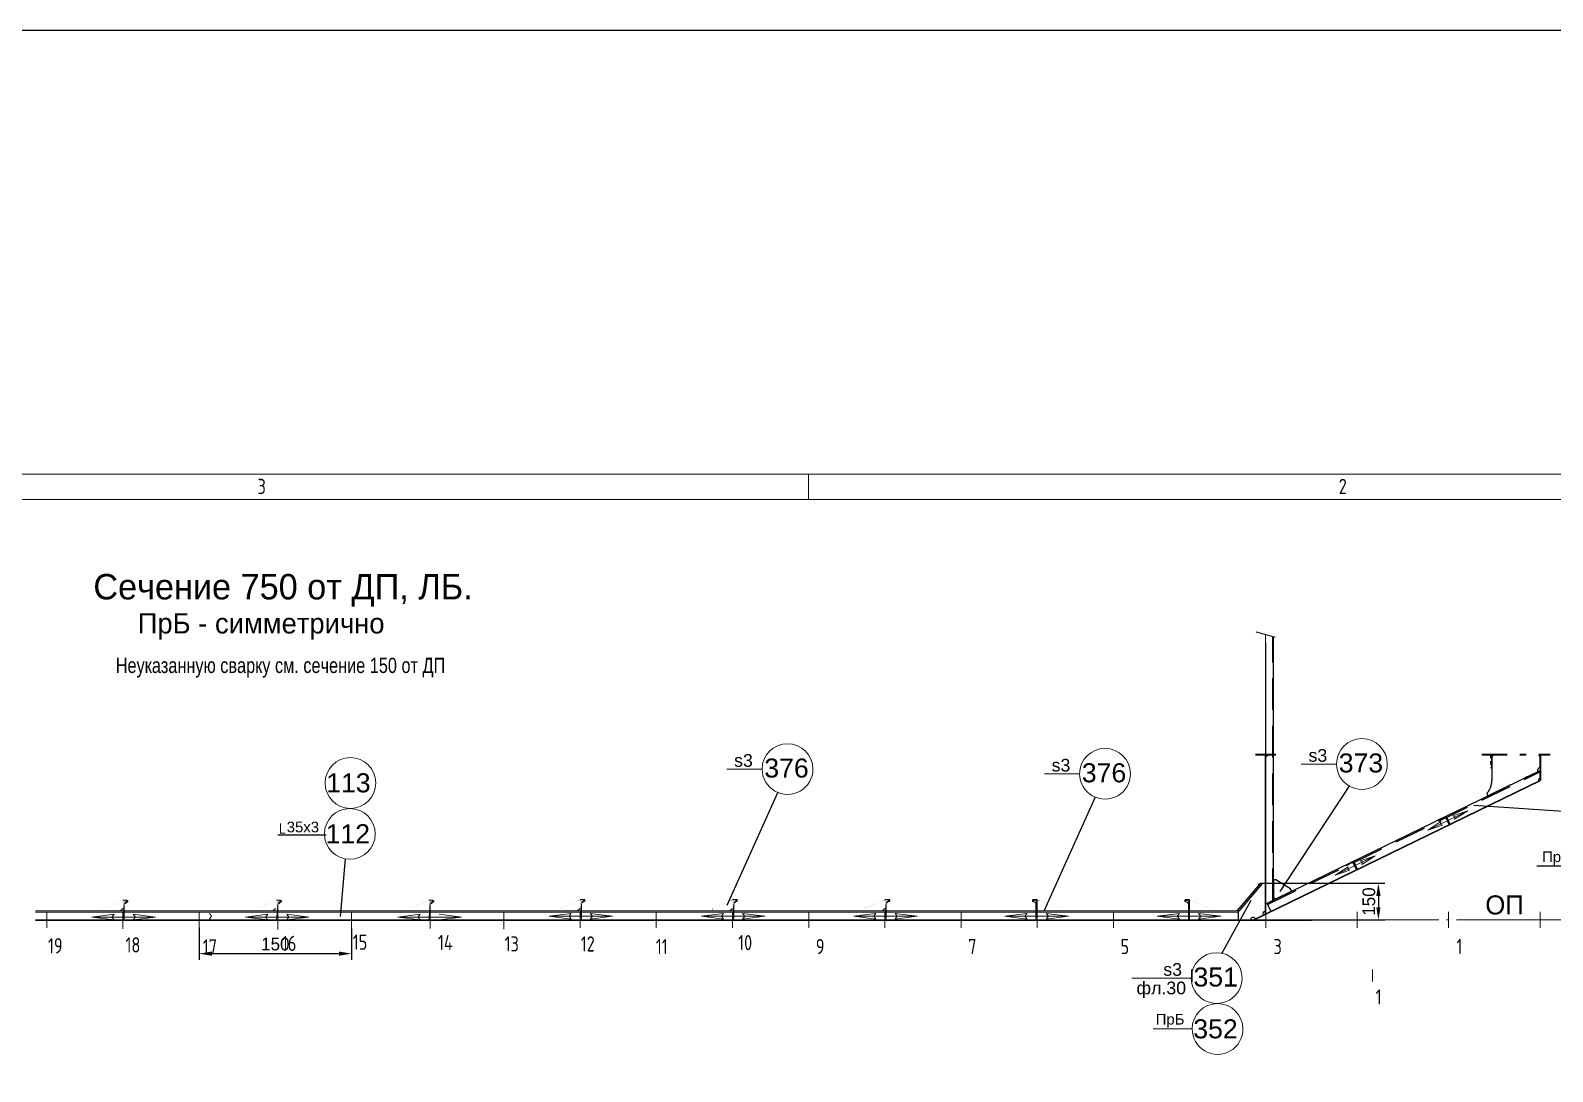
# Model space of a CAD drawing. Header units: millimetres. Extents: x 149544 to 197467, y -3118 to 25363.
# Drawn here: x 173967 to 179961, y 19657 to 23758 of the extents above; entities that cross this region are included whole.
import ezdxf

# ---------------------------------------------------------------- set-up
doc = ezdxf.new("R2010")
doc.units = ezdxf.units.MM
doc.header["$MEASUREMENT"] = 0
for name, pattern in [('DASH1', [187.5, 125, -62.5]), ('DASH5', [225, 100, -50, 25, -50]), ('DASH6', [25, 12.5, -12.5]), ('K5LT32768', [0]), ('K5LT32769', [0]), ('K5LT32778', [0]), ('K5LT32790', [520, 450, -30, 10, -30]), ('K5LT32791', [0]), ('K5LT32793', [10, 5, -5])]:
    doc.linetypes.add(name, pattern=pattern)
doc.layers.add('pen_035', color=1, linetype='Continuous')
doc.layers.add('pen_7', color=1, linetype='Continuous')
doc.styles.add('KTEXTSTYLE', font='GOST_AU.SHX', dxfattribs={"width": 0.96, "height": 5})
doc.styles.add('style5', font='arial.ttf', dxfattribs={"height": 3})
doc.dimstyles.new('PB5', dxfattribs={"dimscale": 20, "dimtxt": 2.5, "dimasz": 2.5, "dimexe": 1.25, "dimexo": 0, "dimtad": 1, "dimdec": 0, "dimlfac": 0.25, "dimtxsty": 'Standard', "dimcen": 2.5, "dimclrd": 7, "dimclre": 7, "dimclrt": 4, "dimadec": 0, "dimazin": 0, "dimtfac": 1, "dimtdec": 0, "dimtmove": 0, "dimatfit": 3, "dimfxl": 1.25, "dimarcsym": 0})

# ---------------------------------------------------------------- blocks, each defined once
blk = doc.blocks.new('U119')
at = {"layer": 'pen_035', "color": 1, "linetype": 'K5LT32769', "lineweight": 18, "true_color": 0xff0000}
for p in [(-156979, 4675.6), (-156994, 4675.6)]:
    blk.add_line(p, (-156995.7, 4675.2), dxfattribs=at)
blk = doc.blocks.new('U120')
at = {"layer": 'pen_035', "color": 1, "linetype": 'K5LT32769', "lineweight": 18, "true_color": 0xff0000}
for p in [(-156979, 4675.6), (-156995.7, 4675.2)]:
    blk.add_line(p, (-156997.1, 4674.1), dxfattribs=at)
blk = doc.blocks.new('U121')
at = {"layer": 'pen_035', "color": 1, "linetype": 'K5LT32769', "lineweight": 18, "true_color": 0xff0000}
for p in [(-156979, 4675.6), (-156997.1, 4674.1)]:
    blk.add_line(p, (-156997.9, 4672.6), dxfattribs=at)
blk = doc.blocks.new('U122')
at = {"layer": 'pen_035', "color": 1, "linetype": 'K5LT32769', "lineweight": 18, "true_color": 0xff0000}
for p in [(-156979, 4675.6), (-156997.9, 4672.6)]:
    blk.add_line(p, (-156997.9, 4670.9), dxfattribs=at)
blk = doc.blocks.new('U123')
at = {"layer": 'pen_035', "color": 1, "linetype": 'K5LT32769', "lineweight": 18, "true_color": 0xff0000}
for p in [(-156979, 4675.6), (-156997.9, 4670.9)]:
    blk.add_line(p, (-156997.3, 4669.3), dxfattribs=at)
blk = doc.blocks.new('U124')
at = {"layer": 'pen_035', "color": 1, "linetype": 'K5LT32769', "lineweight": 18, "true_color": 0xff0000}
for p in [(-156979, 4675.6), (-156997.3, 4669.3)]:
    blk.add_line(p, (-156996, 4668.1), dxfattribs=at)
blk = doc.blocks.new('U125')
at = {"layer": 'pen_035', "color": 1, "linetype": 'K5LT32769', "lineweight": 18, "true_color": 0xff0000}
for p in [(-156979, 4675.6), (-156996, 4668.1)]:
    blk.add_line(p, (-156986, 4662.3), dxfattribs=at)
blk = doc.blocks.new('U126')
at = {"layer": 'pen_035', "color": 1, "linetype": 'K5LT32769', "lineweight": 18, "true_color": 0xff0000}
for p in [(-156979, 4675.6), (-156986, 4662.3)]:
    blk.add_line(p, (-156984.9, 4661.4), dxfattribs=at)
blk = doc.blocks.new('U127')
at = {"layer": 'pen_035', "color": 1, "linetype": 'K5LT32769', "lineweight": 18, "true_color": 0xff0000}
for p in [(-156979, 4675.6), (-156984.9, 4661.4)]:
    blk.add_line(p, (-156984.2, 4660.2), dxfattribs=at)
blk = doc.blocks.new('U128')
at = {"layer": 'pen_035', "color": 1, "linetype": 'K5LT32769', "lineweight": 18, "true_color": 0xff0000}
for p in [(-156979, 4675.6), (-156984.2, 4660.2)]:
    blk.add_line(p, (-156984, 4658.9), dxfattribs=at)
blk = doc.blocks.new('U129')
at = {"layer": 'pen_035', "color": 1, "linetype": 'K5LT32769', "lineweight": 18, "true_color": 0xff0000}
for p in [(-156979, 4675.6), (-156984, 4658.9)]:
    blk.add_line(p, (-156984, 4595.6), dxfattribs=at)
blk = doc.blocks.new('U130')
at = {"layer": 'pen_035', "color": 1, "linetype": 'K5LT32769', "lineweight": 18, "true_color": 0xff0000}
for p, q in [((-156979, 4675.6), (-156984, 4595.6)), ((-156979, 4675.6), (-156979, 4595.6)), ((-156984, 4595.6), (-156979, 4595.6))]:
    blk.add_line(p, q, dxfattribs=at)
blk = doc.blocks.new('U163')
at = {"layer": 'pen_035', "color": 1, "linetype": 'K5LT32769', "lineweight": 18, "true_color": 0xff0000}
for p, q in [((-158779, 4675.6), (-158762.3, 4675.2)), ((-158779, 4675.6), (-158764, 4675.6)), ((-158762.3, 4675.2), (-158764, 4675.6))]:
    blk.add_line(p, q, dxfattribs=at)
blk = doc.blocks.new('U164')
at = {"layer": 'pen_035', "color": 1, "linetype": 'K5LT32769', "lineweight": 18, "true_color": 0xff0000}
for p in [(-158772, 4662.3), (-158762, 4668.1)]:
    blk.add_line(p, (-158760.7, 4669.3), dxfattribs=at)
blk = doc.blocks.new('U165')
at = {"layer": 'pen_035', "color": 1, "linetype": 'K5LT32769', "lineweight": 18, "true_color": 0xff0000}
for p in [(-158772, 4662.3), (-158760.7, 4669.3)]:
    blk.add_line(p, (-158760.1, 4670.9), dxfattribs=at)
blk = doc.blocks.new('U166')
at = {"layer": 'pen_035', "color": 1, "linetype": 'K5LT32769', "lineweight": 18, "true_color": 0xff0000}
for p in [(-158772, 4662.3), (-158760.1, 4670.9)]:
    blk.add_line(p, (-158760.1, 4672.6), dxfattribs=at)
blk = doc.blocks.new('U167')
at = {"layer": 'pen_035', "color": 1, "linetype": 'K5LT32769', "lineweight": 18, "true_color": 0xff0000}
for p in [(-158773.1, 4661.4), (-158760.1, 4672.6)]:
    blk.add_line(p, (-158760.9, 4674.1), dxfattribs=at)
blk = doc.blocks.new('U168')
at = {"layer": 'pen_035', "color": 1, "linetype": 'K5LT32769', "lineweight": 18, "true_color": 0xff0000}
for p in [(-158773.1, 4661.4), (-158760.9, 4674.1)]:
    blk.add_line(p, (-158762.3, 4675.2), dxfattribs=at)
blk = doc.blocks.new('U169')
at = {"layer": 'pen_035', "color": 1, "linetype": 'K5LT32769', "lineweight": 18, "true_color": 0xff0000}
blk.add_line((-158779, 4595.6), (-158774, 4658.9), dxfattribs=at)
blk = doc.blocks.new('U170')
at = {"layer": 'pen_035', "color": 1, "linetype": 'K5LT32769', "lineweight": 18, "true_color": 0xff0000}
for p in [(-158779, 4595.6), (-158774, 4595.6)]:
    blk.add_line(p, (-158774, 4658.9), dxfattribs=at)
blk = doc.blocks.new('U171')
at = {"layer": 'pen_035', "color": 1, "linetype": 'K5LT32769', "lineweight": 18, "true_color": 0xff0000}
for p, q in [((-158174, 4658.9), (-158179, 4595.6)), ((-158174, 4658.9), (-158174, 4595.6)), ((-158179, 4595.6), (-158174, 4595.6))]:
    blk.add_line(p, q, dxfattribs=at)
blk = doc.blocks.new('U172')
at = {"layer": 'pen_035', "color": 1, "linetype": 'K5LT32769', "lineweight": 18, "true_color": 0xff0000}
for p in [(-158172, 4662.3), (-158162, 4668.1)]:
    blk.add_line(p, (-158160.7, 4669.3), dxfattribs=at)
blk = doc.blocks.new('U173')
at = {"layer": 'pen_035', "color": 1, "linetype": 'K5LT32769', "lineweight": 18, "true_color": 0xff0000}
for p in [(-158172, 4662.3), (-158160.7, 4669.3)]:
    blk.add_line(p, (-158160.1, 4670.9), dxfattribs=at)
blk = doc.blocks.new('U174')
at = {"layer": 'pen_035', "color": 1, "linetype": 'K5LT32769', "lineweight": 18, "true_color": 0xff0000}
for p in [(-158172, 4662.3), (-158160.1, 4670.9)]:
    blk.add_line(p, (-158160.1, 4672.6), dxfattribs=at)
blk = doc.blocks.new('U175')
at = {"layer": 'pen_035', "color": 1, "linetype": 'K5LT32769', "lineweight": 18, "true_color": 0xff0000}
for p in [(-158173.1, 4661.4), (-158160.1, 4672.6)]:
    blk.add_line(p, (-158160.9, 4674.1), dxfattribs=at)
blk = doc.blocks.new('U176')
at = {"layer": 'pen_035', "color": 1, "linetype": 'K5LT32769', "lineweight": 18, "true_color": 0xff0000}
for p in [(-158173.1, 4661.4), (-158160.9, 4674.1)]:
    blk.add_line(p, (-158162.3, 4675.2), dxfattribs=at)
blk = doc.blocks.new('U177')
at = {"layer": 'pen_035', "color": 1, "linetype": 'K5LT32769', "lineweight": 18, "true_color": 0xff0000}
blk.add_line((-158179, 4595.6), (-158174, 4658.9), dxfattribs=at)
blk = doc.blocks.new('U178')
at = {"layer": 'pen_035', "color": 1, "linetype": 'K5LT32769', "lineweight": 18, "true_color": 0xff0000}
for p in [(-158162.3, 4675.2), (-158164, 4675.6)]:
    blk.add_line(p, (-158179, 4675.6), dxfattribs=at)
blk = doc.blocks.new('U179')
at = {"layer": 'pen_035', "color": 1, "linetype": 'K5LT32769', "lineweight": 18, "true_color": 0xff0000}
for p, q in [((-157579, 4675.6), (-157562.3, 4675.2)), ((-157579, 4675.6), (-157564, 4675.6)), ((-157562.3, 4675.2), (-157564, 4675.6))]:
    blk.add_line(p, q, dxfattribs=at)
blk = doc.blocks.new('U180')
at = {"layer": 'pen_035', "color": 1, "linetype": 'K5LT32769', "lineweight": 18, "true_color": 0xff0000}
for p in [(-157572, 4662.3), (-157562, 4668.1)]:
    blk.add_line(p, (-157560.7, 4669.3), dxfattribs=at)
blk = doc.blocks.new('U181')
at = {"layer": 'pen_035', "color": 1, "linetype": 'K5LT32769', "lineweight": 18, "true_color": 0xff0000}
for p in [(-157572, 4662.3), (-157560.7, 4669.3)]:
    blk.add_line(p, (-157560.1, 4670.9), dxfattribs=at)
blk = doc.blocks.new('U182')
at = {"layer": 'pen_035', "color": 1, "linetype": 'K5LT32769', "lineweight": 18, "true_color": 0xff0000}
for p in [(-157572, 4662.3), (-157560.1, 4670.9)]:
    blk.add_line(p, (-157560.1, 4672.6), dxfattribs=at)
blk = doc.blocks.new('U183')
at = {"layer": 'pen_035', "color": 1, "linetype": 'K5LT32769', "lineweight": 18, "true_color": 0xff0000}
for p in [(-157573.1, 4661.4), (-157560.1, 4672.6)]:
    blk.add_line(p, (-157560.9, 4674.1), dxfattribs=at)
blk = doc.blocks.new('U184')
at = {"layer": 'pen_035', "color": 1, "linetype": 'K5LT32769', "lineweight": 18, "true_color": 0xff0000}
for p in [(-157573.1, 4661.4), (-157560.9, 4674.1)]:
    blk.add_line(p, (-157562.3, 4675.2), dxfattribs=at)
blk = doc.blocks.new('U185')
at = {"layer": 'pen_035', "color": 1, "linetype": 'K5LT32769', "lineweight": 18, "true_color": 0xff0000}
blk.add_line((-157579, 4595.6), (-157574, 4658.9), dxfattribs=at)
blk = doc.blocks.new('U186')
at = {"layer": 'pen_035', "color": 1, "linetype": 'K5LT32769', "lineweight": 18, "true_color": 0xff0000}
for p in [(-157579, 4595.6), (-157574, 4595.6)]:
    blk.add_line(p, (-157574, 4658.9), dxfattribs=at)
blk = doc.blocks.new('U203')
at = {"layer": 'pen_035', "color": 1, "linetype": 'K5LT32769', "lineweight": 18, "true_color": 0xff0000}
for p in [(-156379, 4675.6), (-156394, 4675.6)]:
    blk.add_line(p, (-156395.7, 4675.2), dxfattribs=at)
blk = doc.blocks.new('U204')
at = {"layer": 'pen_035', "color": 1, "linetype": 'K5LT32769', "lineweight": 18, "true_color": 0xff0000}
for p in [(-156379, 4675.6), (-156395.7, 4675.2)]:
    blk.add_line(p, (-156397.1, 4674.1), dxfattribs=at)
blk = doc.blocks.new('U205')
at = {"layer": 'pen_035', "color": 1, "linetype": 'K5LT32769', "lineweight": 18, "true_color": 0xff0000}
for p in [(-156379, 4675.6), (-156397.1, 4674.1)]:
    blk.add_line(p, (-156397.9, 4672.6), dxfattribs=at)
blk = doc.blocks.new('U206')
at = {"layer": 'pen_035', "color": 1, "linetype": 'K5LT32769', "lineweight": 18, "true_color": 0xff0000}
for p in [(-156379, 4675.6), (-156397.9, 4672.6)]:
    blk.add_line(p, (-156397.9, 4670.9), dxfattribs=at)
blk = doc.blocks.new('U207')
at = {"layer": 'pen_035', "color": 1, "linetype": 'K5LT32769', "lineweight": 18, "true_color": 0xff0000}
for p in [(-156379, 4675.6), (-156397.9, 4670.9)]:
    blk.add_line(p, (-156397.3, 4669.3), dxfattribs=at)
blk = doc.blocks.new('U208')
at = {"layer": 'pen_035', "color": 1, "linetype": 'K5LT32769', "lineweight": 18, "true_color": 0xff0000}
for p in [(-156379, 4675.6), (-156397.3, 4669.3)]:
    blk.add_line(p, (-156396, 4668.1), dxfattribs=at)
blk = doc.blocks.new('U209')
at = {"layer": 'pen_035', "color": 1, "linetype": 'K5LT32769', "lineweight": 18, "true_color": 0xff0000}
for p in [(-156379, 4675.6), (-156396, 4668.1)]:
    blk.add_line(p, (-156386, 4662.3), dxfattribs=at)
blk = doc.blocks.new('U210')
at = {"layer": 'pen_035', "color": 1, "linetype": 'K5LT32769', "lineweight": 18, "true_color": 0xff0000}
for p in [(-156379, 4675.6), (-156386, 4662.3)]:
    blk.add_line(p, (-156384.9, 4661.4), dxfattribs=at)
blk = doc.blocks.new('U211')
at = {"layer": 'pen_035', "color": 1, "linetype": 'K5LT32769', "lineweight": 18, "true_color": 0xff0000}
for p in [(-156379, 4675.6), (-156384.9, 4661.4)]:
    blk.add_line(p, (-156384.2, 4660.2), dxfattribs=at)
blk = doc.blocks.new('U212')
at = {"layer": 'pen_035', "color": 1, "linetype": 'K5LT32769', "lineweight": 18, "true_color": 0xff0000}
for p in [(-156379, 4675.6), (-156384.2, 4660.2)]:
    blk.add_line(p, (-156384, 4658.9), dxfattribs=at)
blk = doc.blocks.new('U213')
at = {"layer": 'pen_035', "color": 1, "linetype": 'K5LT32769', "lineweight": 18, "true_color": 0xff0000}
for p in [(-156379, 4675.6), (-156384, 4658.9)]:
    blk.add_line(p, (-156384, 4595.6), dxfattribs=at)
blk = doc.blocks.new('U214')
at = {"layer": 'pen_035', "color": 1, "linetype": 'K5LT32769', "lineweight": 18, "true_color": 0xff0000}
for p, q in [((-156379, 4675.6), (-156384, 4595.6)), ((-156379, 4675.6), (-156379, 4595.6)), ((-156384, 4595.6), (-156379, 4595.6))]:
    blk.add_line(p, q, dxfattribs=at)
blk = doc.blocks.new('U131')
at = {"layer": 'pen_035', "color": 1, "linetype": 'K5LT32769', "lineweight": 18, "true_color": 0xff0000}
for p, q in [((-161174, 4658.9), (-161179, 4595.6)), ((-161174, 4658.9), (-161174, 4595.6)), ((-161179, 4595.6), (-161174, 4595.6))]:
    blk.add_line(p, q, dxfattribs=at)
blk = doc.blocks.new('U132')
at = {"layer": 'pen_035', "color": 1, "linetype": 'K5LT32769', "lineweight": 18, "true_color": 0xff0000}
for p in [(-161172, 4662.3), (-161162, 4668.1)]:
    blk.add_line(p, (-161160.7, 4669.3), dxfattribs=at)
blk = doc.blocks.new('U133')
at = {"layer": 'pen_035', "color": 1, "linetype": 'K5LT32769', "lineweight": 18, "true_color": 0xff0000}
for p in [(-161172, 4662.3), (-161160.7, 4669.3)]:
    blk.add_line(p, (-161160.1, 4670.9), dxfattribs=at)
blk = doc.blocks.new('U134')
at = {"layer": 'pen_035', "color": 1, "linetype": 'K5LT32769', "lineweight": 18, "true_color": 0xff0000}
for p in [(-161172, 4662.3), (-161160.1, 4670.9)]:
    blk.add_line(p, (-161160.1, 4672.6), dxfattribs=at)
blk = doc.blocks.new('U135')
at = {"layer": 'pen_035', "color": 1, "linetype": 'K5LT32769', "lineweight": 18, "true_color": 0xff0000}
for p in [(-161173.1, 4661.4), (-161160.1, 4672.6)]:
    blk.add_line(p, (-161160.9, 4674.1), dxfattribs=at)
blk = doc.blocks.new('U136')
at = {"layer": 'pen_035', "color": 1, "linetype": 'K5LT32769', "lineweight": 18, "true_color": 0xff0000}
for p in [(-161173.1, 4661.4), (-161160.9, 4674.1)]:
    blk.add_line(p, (-161162.3, 4675.2), dxfattribs=at)
blk = doc.blocks.new('U137')
at = {"layer": 'pen_035', "color": 1, "linetype": 'K5LT32769', "lineweight": 18, "true_color": 0xff0000}
blk.add_line((-161179, 4595.6), (-161174, 4658.9), dxfattribs=at)
blk = doc.blocks.new('U138')
at = {"layer": 'pen_035', "color": 1, "linetype": 'K5LT32769', "lineweight": 18, "true_color": 0xff0000}
for p in [(-161162.3, 4675.2), (-161164, 4675.6)]:
    blk.add_line(p, (-161179, 4675.6), dxfattribs=at)
blk = doc.blocks.new('*D3250')
at = {"color": 7, "lineweight": -2}
for p, q in [((174631.9, 20222.8), (174631.9, 20096.8)), ((175231.9, 20220.6), (175231.9, 20096.8)), ((174681.9, 20121.8), (175181.9, 20121.8))]:
    blk.add_line(p, q, dxfattribs=at)
at = {"color": 7}
for points in [[(174681.9, 20130.1), (174681.9, 20113.5), (174631.9, 20121.8)], [(175181.9, 20130.1), (175181.9, 20113.5), (175231.9, 20121.8)]]:
    blk.add_solid(points, dxfattribs=at)
at = {"layer": 'Defpoints', "color": 0}
for p in [(174631.9, 20222.8), (175231.9, 20220.6), (175231.9, 20121.8)]:
    blk.add_point(p, dxfattribs=at)
at = {"color": 4, "insert": (174931.9, 20159.3), "char_height": 50, "attachment_point": 5}
blk.add_mtext('150', dxfattribs=at)
blk = doc.blocks.new('*D3666')
at = {"color": 7, "lineweight": -2}
for p, q in [((178810.8, 20399.2), (179300.2, 20399.2)), ((179275.2, 20349.2), (179275.2, 20304.8)), ((178741.2, 20254.8), (179300.2, 20254.8))]:
    blk.add_line(p, q, dxfattribs=at)
at = {"color": 7}
for points in [[(179266.9, 20349.2), (179283.6, 20349.2), (179275.2, 20399.2)], [(179266.9, 20304.8), (179283.6, 20304.8), (179275.2, 20254.8)]]:
    blk.add_solid(points, dxfattribs=at)
at = {"layer": 'Defpoints', "color": 0}
for p in [(178810.8, 20399.2), (178741.2, 20254.8), (179275.2, 20254.8)]:
    blk.add_point(p, dxfattribs=at)
at = {"color": 4, "insert": (179237.7, 20327), "char_height": 50, "attachment_point": 5, "rotation": 90}
blk.add_mtext('150', dxfattribs=at)

msp = doc.modelspace()

# ---------------------------------------------------------------- hatches: boundary and pattern name
for points in [[(174331.9, 20251.8), (174336.9, 20251.8), (174336.9, 20315.1), (174337.2, 20316.5), (174337.9, 20317.7), (174338.9, 20318.6), (174348.9, 20324.4), (174350.2, 20325.5), (174350.9, 20327.1), (174350.8, 20328.9), (174350, 20330.4), (174348.6, 20331.4), (174346.9, 20331.8), (174331.9, 20331.8)], [(174936.7, 20251.8), (174941.7, 20251.8), (174941.7, 20315.1), (174942, 20316.5), (174942.6, 20317.7), (174943.7, 20318.6), (174953.7, 20324.4), (174955, 20325.5), (174955.6, 20327.1), (174955.6, 20328.9), (174954.8, 20330.4), (174953.4, 20331.4), (174951.7, 20331.8), (174936.7, 20331.8)], [(175536.7, 20251.8), (175541.7, 20251.8), (175541.7, 20315.1), (175542, 20316.5), (175542.6, 20317.7), (175543.7, 20318.6), (175553.7, 20324.4), (175555, 20325.5), (175555.6, 20327.1), (175555.6, 20328.9), (175554.8, 20330.4), (175553.4, 20331.4), (175551.7, 20331.8), (175536.7, 20331.8)], [(176131.9, 20254.8), (176136.9, 20254.8), (176136.9, 20318.1), (176137.2, 20319.5), (176137.9, 20320.7), (176138.9, 20321.6), (176148.9, 20327.4), (176150.2, 20328.5), (176150.9, 20330.1), (176150.8, 20331.9), (176150, 20333.4), (176148.6, 20334.4), (176146.9, 20334.8), (176131.9, 20334.8)], [(176731.9, 20254.8), (176736.9, 20254.8), (176736.9, 20318.1), (176737.2, 20319.5), (176737.9, 20320.7), (176738.9, 20321.6), (176748.9, 20327.4), (176750.2, 20328.5), (176750.9, 20330.1), (176750.8, 20331.9), (176750, 20333.4), (176748.6, 20334.4), (176746.9, 20334.8), (176731.9, 20334.8)], [(177331.9, 20254.8), (177336.9, 20254.8), (177336.9, 20318.1), (177337.2, 20319.5), (177337.9, 20320.7), (177338.9, 20321.6), (177348.9, 20327.4), (177350.2, 20328.5), (177350.9, 20330.1), (177350.8, 20331.9), (177350, 20333.4), (177348.6, 20334.4), (177346.9, 20334.8), (177331.9, 20334.8)], [(177931.9, 20254.8), (177926.9, 20254.8), (177926.9, 20318.1), (177926.7, 20319.5), (177926, 20320.7), (177924.9, 20321.6), (177914.9, 20327.4), (177913.7, 20328.5), (177913, 20330.1), (177913.1, 20331.9), (177913.9, 20333.4), (177915.3, 20334.4), (177916.9, 20334.8), (177931.9, 20334.8)], [(178531.9, 20254.8), (178526.9, 20254.8), (178526.9, 20318.1), (178526.7, 20319.5), (178526, 20320.7), (178524.9, 20321.6), (178514.9, 20327.4), (178513.7, 20328.5), (178513, 20330.1), (178513.1, 20331.9), (178513.9, 20333.4), (178515.3, 20334.4), (178516.9, 20334.8), (178531.9, 20334.8)]]:
    msp.add_hatch(color=0).paths.add_polyline_path(points)

# ---------------------------------------------------------------- linework, layer by layer
at = {"color": 7, "linetype": 'K5LT32768', "lineweight": 18}
for p, q in [((185451.3, 22010.1), (168631.3, 22010.1)), ((177031.3, 22010.1), (177031.3, 21910.1))]:
    msp.add_line(p, q, dxfattribs=at)
at = {"color": 1, "linetype": 'K5LT32769', "lineweight": 18, "true_color": 0xff0000}
msp.add_line((185351.3, 21910.1), (169031.3, 21910.1), dxfattribs=at)
at = {"color": 7}
for p, q in [((178831.8, 20901.8), (178831.8, 21345.7)), ((176910.2, 20757.2), (176709.2, 20310.8)), ((178160.4, 20738.5), (177959.5, 20292.2)), ((179161.8, 20783.8), (178887.1, 20365.9)), ((180063.5, 20677.4), (179650.4, 20705)), ((175206.3, 20495.6), (175186.4, 20267.5)), ((178810.8, 20399.2), (178718.4, 20291.9)), ((178818.7, 20400), (178725.5, 20289.5))]:
    msp.add_line(p, q, dxfattribs=at)
at = {"color": 0, "linetype": 'DASH1'}
for p, q in [((178859.8, 20331.7), (178859.8, 21370.3)), ((178838.8, 20315.6), (179911.1, 20837.5))]:
    msp.add_line(p, q, dxfattribs=at)
at = {"color": 0, "linetype": 'Continuous'}
for p, q in [((178861.8, 20332.7), (178861.8, 21369.8)), ((178838.8, 20904.8), (178861.8, 20904.8)), ((178836.5, 20320.4), (179911.9, 20843.7)), ((179911.9, 20811.8), (179911.9, 20843.7)), ((178813.2, 20387.3), (178811, 20389.3)), ((178831.8, 20318.1), (178861.8, 20332.7)), ((178851.9, 20288.9), (178836.5, 20320.4)), ((178724.8, 20286.8), (178722.6, 20288.8)), ((178724.8, 20254.8), (178724.8, 20289.8))]:
    msp.add_line(p, q, dxfattribs=at)
at = {"color": 0, "linetype": 'DASH5'}
for p, q in [((178791.8, 20907.8), (178871.8, 20907.8)), ((178791.8, 20904.8), (178871.8, 20904.8)), ((179681.8, 20907.8), (179951.8, 20907.8)), ((179681.8, 20904.8), (179951.8, 20904.8)), ((179721.8, 20899.8), (179721.8, 20803.6)), ((179911.8, 20853.7), (179911.8, 20899.8))]:
    msp.add_line(p, q, dxfattribs=at)
at = {"color": 0, "linetype": 'K5LT32791', "lineweight": 18}
for p, q in [((178829.8, 20278.2), (178829.8, 20904.8)), ((178831.8, 20278.2), (178831.8, 20904.8)), ((179911.8, 20804.8), (179911.8, 20904.8)), ((179914.8, 20804.8), (179914.8, 20904.8)), ((178781.8, 20254.8), (179911.8, 20804.8)), ((178783.2, 20252.1), (179913.2, 20802.1)), ((173988, 20254.8), (175973.9, 20254.8)), ((173988, 20254.8), (175646.9, 20254.8)), ((173988, 20251.8), (175973.9, 20251.8)), ((175943.3, 20254.8), (179011.7, 20254.8)), ((175943.3, 20254.8), (179011.8, 20254.8)), ((175943.3, 20251.8), (179011.7, 20251.8)), ((176010, 20254.8), (176013.3, 20254.8)), ((176010, 20251.8), (176013.6, 20251.8))]:
    msp.add_line(p, q, dxfattribs=at)
at = {"color": 0, "linetype": 'K5LT32768', "lineweight": 18}
for p, q in [((179110.3, 20868.7), (178971.6, 20868.7)), ((176848.5, 20848.8), (176709.8, 20848.8)), ((178098.7, 20830.2), (177960.1, 20830.2)), ((179469.5, 20608), (179626.9, 20684.6)), ((179568.5, 20664.7), (179626.9, 20684.6)), ((179575.2, 20650.9), (179626.9, 20684.6)), ((179521.3, 20641.7), (179469.5, 20608)), ((179528, 20627.9), (179469.5, 20608)), ((179521.3, 20641.7), (179519.1, 20632.1)), ((179528, 20627.9), (179519.1, 20632.1)), ((179568.5, 20664.7), (179577.3, 20660.5)), ((179575.2, 20650.9), (179577.3, 20660.5)), ((179104.5, 20430.3), (179261.9, 20506.9)), ((179203.5, 20487), (179261.9, 20506.9)), ((179210.2, 20473.2), (179261.9, 20506.9)), ((179156.3, 20464.1), (179104.5, 20430.3)), ((179163, 20450.2), (179104.5, 20430.3)), ((179156.3, 20464.1), (179154.1, 20454.5)), ((179163, 20450.2), (179154.1, 20454.5)), ((179203.5, 20487), (179212.3, 20482.8)), ((179210.2, 20473.2), (179212.3, 20482.8)), ((174031.9, 20222.8), (174031.9, 20286.8)), ((174031.9, 20222.8), (174031.9, 20286.8)), ((174296.9, 20276.8), (174209.4, 20265.8)), ((174209.4, 20265.8), (174459.4, 20265.8)), ((174296.9, 20254.8), (174209.4, 20265.8)), ((174296.9, 20276.8), (174288.2, 20265.8)), ((174296.9, 20254.8), (174288.2, 20265.8)), ((174331.9, 20222.8), (174331.9, 20286.8)), ((174331.9, 20219.8), (174331.9, 20283.8)), ((174331.9, 20219.8), (174331.9, 20283.8)), ((174371.9, 20276.8), (174459.4, 20265.8)), ((174371.9, 20276.8), (174380.7, 20265.8)), ((174371.9, 20254.8), (174459.4, 20265.8)), ((174371.9, 20254.8), (174380.7, 20265.8)), ((174631.9, 20222.8), (174631.9, 20286.8)), ((174631.9, 20222.8), (174631.9, 20286.8)), ((174671.9, 20279.8), (174680.7, 20268.8)), ((174671.9, 20257.8), (174680.7, 20268.8)), ((174901.7, 20276.8), (174814.2, 20265.8)), ((174814.2, 20265.8), (175064.2, 20265.8)), ((174901.7, 20254.8), (174814.2, 20265.8)), ((174901.7, 20276.8), (174893, 20265.8)), ((174901.7, 20254.8), (174893, 20265.8)), ((174941.7, 20222.8), (174941.7, 20286.8)), ((174941.7, 20216.8), (174941.7, 20280.8)), ((174941.7, 20216.8), (174941.7, 20280.8)), ((174976.7, 20276.8), (175064.2, 20265.8)), ((174976.7, 20276.8), (174985.5, 20265.8)), ((174976.7, 20254.8), (175064.2, 20265.8)), ((174976.7, 20254.8), (174985.5, 20265.8)), ((175231.9, 20220.6), (175231.9, 20284.6)), ((175501.7, 20276.8), (175414.2, 20265.8)), ((175414.2, 20265.8), (175664.2, 20265.8)), ((175501.7, 20254.8), (175414.2, 20265.8)), ((175501.7, 20276.8), (175493, 20265.8)), ((175501.7, 20254.8), (175493, 20265.8)), ((175541.7, 20220.6), (175541.7, 20284.6)), ((175576.7, 20276.8), (175664.2, 20265.8)), ((175576.7, 20254.8), (175664.2, 20265.8)), ((175831.9, 20218.3), (175831.9, 20282.3)), ((176096.9, 20279.8), (176009.4, 20268.8)), ((176009.4, 20268.8), (176259.4, 20268.8)), ((176096.9, 20257.8), (176009.4, 20268.8)), ((176096.9, 20279.8), (176088.2, 20268.8)), ((176096.9, 20257.8), (176088.2, 20268.8)), ((176131.9, 20222.8), (176131.9, 20286.8)), ((176171.9, 20279.8), (176259.4, 20268.8)), ((176171.9, 20279.8), (176180.7, 20268.8)), ((176171.9, 20257.8), (176259.4, 20268.8)), ((176171.9, 20257.8), (176180.7, 20268.8)), ((176431.9, 20222.8), (176431.9, 20286.8)), ((176696.9, 20279.8), (176609.4, 20268.8)), ((176609.4, 20268.8), (176859.4, 20268.8)), ((176696.9, 20257.8), (176609.4, 20268.8)), ((176696.9, 20279.8), (176688.2, 20268.8)), ((176696.9, 20257.8), (176688.2, 20268.8)), ((176731.9, 20222.8), (176731.9, 20286.8)), ((176771.9, 20279.8), (176859.4, 20268.8)), ((176771.9, 20279.8), (176780.7, 20268.8)), ((176771.9, 20257.8), (176859.4, 20268.8)), ((176771.9, 20257.8), (176780.7, 20268.8)), ((177031.9, 20222.8), (177031.9, 20286.8)), ((177296.9, 20279.8), (177209.4, 20268.8)), ((177209.4, 20268.8), (177459.4, 20268.8)), ((177296.9, 20257.8), (177209.4, 20268.8)), ((177296.9, 20279.8), (177288.2, 20268.8)), ((177296.9, 20257.8), (177288.2, 20268.8)), ((177331.9, 20222.8), (177331.9, 20286.8)), ((177371.9, 20279.8), (177459.4, 20268.8)), ((177371.9, 20279.8), (177380.7, 20268.8)), ((177371.9, 20257.8), (177459.4, 20268.8)), ((177371.9, 20257.8), (177380.7, 20268.8)), ((177631.9, 20222.8), (177631.9, 20286.8)), ((177891.9, 20279.8), (177804.4, 20268.8)), ((178054.4, 20268.8), (177804.4, 20268.8)), ((177891.9, 20257.8), (177804.4, 20268.8)), ((177891.9, 20279.8), (177883.2, 20268.8)), ((177891.9, 20257.8), (177883.2, 20268.8)), ((177931.9, 20222.8), (177931.9, 20286.8)), ((177966.9, 20279.8), (178054.4, 20268.8)), ((177966.9, 20279.8), (177975.7, 20268.8)), ((177966.9, 20257.8), (178054.4, 20268.8)), ((177966.9, 20257.8), (177975.7, 20268.8)), ((178231.9, 20222.8), (178231.9, 20286.8)), ((178491.8, 20279.8), (178404.3, 20268.8)), ((178654.3, 20268.8), (178404.3, 20268.8)), ((178491.8, 20257.8), (178404.3, 20268.8)), ((178491.8, 20279.8), (178483.1, 20268.8)), ((178491.8, 20257.8), (178483.1, 20268.8)), ((178566.8, 20279.8), (178654.3, 20268.8)), ((178566.8, 20279.8), (178575.6, 20268.8)), ((178566.8, 20257.8), (178654.3, 20268.8)), ((178566.8, 20257.8), (178575.6, 20268.8)), ((178831.8, 20222.8), (178831.8, 20286.8)), ((179191.8, 20222.8), (179191.8, 20286.8)), ((179551.8, 20222.8), (179551.8, 20286.8)), ((179911.8, 20222.8), (179911.8, 20286.8)), ((178538.4, 20025.6), (178304, 20025.6)), ((178541.7, 19825.1), (178388.1, 19825.1))]:
    msp.add_line(p, q, dxfattribs=at)
for p, q in [((174941.4, 20590.4), (175131.4, 20590.4)), ((179898.5, 20467.5), (180048.4, 20467.5))]:
    msp.add_line(p, q)
at = {"color": 0, "linetype": 'K5LT32769', "lineweight": 18}
for p, q in [((178813.2, 20387.3), (178802, 20397.2)), ((175973.9, 20289.8), (173988, 20289.8)), ((175973.9, 20284.6), (173988, 20284.6)), ((174321.9, 20289.8), (174331.9, 20299.8)), ((174921.9, 20289.8), (174931.9, 20299.8)), ((178727.5, 20289.8), (175943.3, 20289.8)), ((178724.8, 20284.6), (175943.3, 20284.6)), ((176013.3, 20289.8), (176010, 20289.8)), ((176013.3, 20284.6), (176010, 20284.6)), ((176121.9, 20289.8), (176131.9, 20299.8)), ((176721.9, 20289.8), (176731.9, 20299.8)), ((177321.9, 20289.8), (177331.9, 20299.8))]:
    msp.add_line(p, q, dxfattribs=at)
at = {"color": 0}
msp.add_line((178658.3, 20122.1), (178774.7, 20331.9), dxfattribs=at)
at = {"color": 0, "linetype": 'K5LT32790', "lineweight": 18}
for p, q in [((173988, 20254.8), (175646.9, 20254.8)), ((175943.3, 20254.8), (179995.6, 20254.8))]:
    msp.add_line(p, q, dxfattribs=at)
at = {"color": 0, "linetype": 'K5LT32778', "lineweight": 18}
for p, q in [((178538.6, 20012), (178538.6, 20059.5)), ((178541.2, 20011.2), (178541.2, 20058.6)), ((179251.9, 20012), (179251.9, 20059.5))]:
    msp.add_line(p, q, dxfattribs=at)
at = {"color": 2}
msp.add_lwpolyline([(149543.6, -3117.8), (187950.5, -3117.8), (187950.5, 23758.3), (149543.6, 23758.3)], close=True, dxfattribs=at)
at = {"color": 7}
for points, const_width in [([(178830.7, 21378.8), (178792.7, 21389.1)], 4), ([(178830.7, 20277.9), (178830.7, 21378.8)], 5), ([(178830.7, 21378.8), (178868.8, 21367.8)], 4)]:
    msp.add_lwpolyline(points, dxfattribs=dict(at, const_width=const_width))
at = {"const_width": 3}
msp.add_lwpolyline([(174952.1, 20635.7), (174952.1, 20596.4), (174971.7, 20596.4)], dxfattribs=at)
at = {"color": 0, "linetype": 'K5LT32769', "const_width": 0.18}
for points in [[(174331.9, 20326.8), (174321.9, 20326.8), (174251.9, 20296.8), (174251.9, 20286.8), (174321.9, 20286.8)], [(174936.7, 20326.8), (174926.7, 20326.8), (174856.7, 20296.8), (174856.7, 20286.8), (174926.7, 20286.8)], [(175536.7, 20326.8), (175526.7, 20326.8), (175456.7, 20296.8), (175456.7, 20286.8), (175526.7, 20286.8)], [(176131.9, 20329.8), (176121.9, 20329.8), (176051.9, 20299.8), (176051.9, 20289.8), (176121.9, 20289.8)], [(176731.9, 20329.8), (176721.9, 20329.8), (176651.9, 20299.8), (176651.9, 20289.8), (176721.9, 20289.8)], [(177331.9, 20329.8), (177321.9, 20329.8), (177251.9, 20299.8), (177251.9, 20289.8), (177321.9, 20289.8)], [(177931.9, 20299.8), (177941.9, 20289.8), (178011.9, 20289.8), (178011.9, 20299.8), (177941.9, 20329.8), (177931.9, 20329.8)], [(178531.9, 20300.6), (178541.9, 20290.6), (178611.9, 20290.6), (178611.9, 20300.6), (178541.9, 20330.6), (178531.9, 20330.6)]]:
    msp.add_lwpolyline(points, dxfattribs=at)
at = {"color": 0, "linetype": 'K5LT32793', "const_width": 0.18}
msp.add_lwpolyline([(178231.9, 20254.8), (178228.9, 20254.8), (178228.9, 20286.8), (178196.9, 20286.8), (178196.9, 20289.8), (178231.9, 20289.8), (178231.9, 20254.8)], dxfattribs=at)
at = {"color": 0, "linetype": 'DASH6'}
for points in [[(179721.8, 20904.8, 0), (179716.8, 20904.8, 0), (179716.8, 20854.8, 0), (179721.8, 20854.8, 0), (179721.8, 20904.8, 0)], [(179556.8, 20632, 0), (179554.1, 20630.7, 0), (179540.1, 20659.5, 0), (179511.4, 20645.5, 0), (179510.1, 20648.2, 0), (179541.5, 20663.5, 0), (179556.8, 20632, 0)], [(179191.8, 20454.4, 0), (179189.1, 20453.1, 0), (179175.1, 20481.8, 0), (179146.4, 20467.8, 0), (179145.1, 20470.5, 0), (179176.5, 20485.8, 0), (179191.8, 20454.4, 0)]]:
    msp.add_polyline3d(points, dxfattribs=at)
at = {"color": 0, "linetype": 'DASH5'}
msp.add_polyline3d([(179701.8, 20752.7, 0), (179706.2, 20743.7, 0), (179902.9, 20839.4, 0)], dxfattribs=at)
at = {"color": 0, "linetype": 'Continuous'}
for points in [[(179556.8, 20632, 0), (179554.1, 20630.7, 0), (179540.1, 20659.5, 0), (179511.4, 20645.5, 0), (179510.1, 20648.2, 0), (179541.5, 20663.5, 0), (179556.8, 20632, 0)], [(179191.8, 20454.4, 0), (179189.1, 20453.1, 0), (179175.1, 20481.8, 0), (179146.4, 20467.8, 0), (179145.1, 20470.5, 0), (179176.5, 20485.8, 0), (179191.8, 20454.4, 0)], [(178933.5, 20367.6, 0), (178929.2, 20376.6, 0), (178871.8, 20412.5, 0), (178861.8, 20412.5, 0), (178861.8, 20342.7, 0), (178870.8, 20337.1, 0), (178933.5, 20367.6, 0)]]:
    msp.add_polyline3d(points, dxfattribs=at)
at = {"color": 0, "linetype": 'K5LT32768', "lineweight": 18}
for centre in [(175227.4, 20794.1), (175225.1, 20593.5)]:
    msp.add_circle(centre, 100, dxfattribs=at)
for centre, start, end in [((176948.5, 20848.8), 0, 179.99998), ((178198.7, 20830.2), 0, 179.99998), ((179210.3, 20868.7), 0, 179.99998), ((179210.3, 20868.7), 179.99998, 0), ((176948.5, 20848.8), 179.99998, 0), ((178198.7, 20830.2), 179.99998, 0), ((178638.4, 20025.6), 0, 179.99998), ((178638.4, 20025.6), 179.99998, 0), ((178641.7, 19825.1), 0, 179.99998), ((178641.7, 19825.1), 179.99998, 0)]:
    msp.add_arc(centre, 100, start, end, dxfattribs=at)
at = {"color": 0, "linetype": 'Continuous'}
for centre, radius, start, end in [((178831.8, 20904.8), 7, 270, 360), ((179911.9, 20804.8), 7, 90, 205.95376), ((178781.8, 20254.8), 10, 102.97535, 179.96727), ((178781.8, 20254.8), 10, 25.98033, 102.97537), ((178829.8, 20278.2), 10, 147.97819, 205.95396), ((178829.8, 20278.2), 10, 90, 147.97819)]:
    msp.add_arc(centre, radius, start, end, dxfattribs=at)
at = {"color": 0, "linetype": 'DASH5'}
for centre, radius, start, end in [((179721.8, 20904.8), 5, 270, 0), ((179911.8, 20904.8), 5, 180, 270), ((179646.8, 20803.6), 75, 317.16657, 0.00014), ((179911.8, 20843.7), 10, 147.97832, 205.95384), ((179911.8, 20843.7), 10, 89.99999, 147.97831)]:
    msp.add_arc(centre, radius, start, end, dxfattribs=at)

# ---------------------------------------------------------------- block references
at = {"color": 0}
for name, p in [('U138', (335510.9, 15656.3)), ('U136', (335510.9, 15656.3)), ('U135', (335510.9, 15656.3)), ('U134', (335510.9, 15656.3)), ('U133', (335510.9, 15656.3)), ('U132', (335510.9, 15656.3)), ('U138', (336115.7, 15656.3)), ('U136', (336115.7, 15656.3)), ('U135', (336115.7, 15656.3)), ('U134', (336115.7, 15656.3)), ('U133', (336115.7, 15656.3)), ('U132', (336115.7, 15656.3)), ('U138', (336715.7, 15656.3)), ('U136', (336715.7, 15656.3)), ('U135', (336715.7, 15656.3)), ('U134', (336715.7, 15656.3)), ('U133', (336715.7, 15656.3)), ('U132', (336715.7, 15656.3)), ('U163', (334910.9, 15659.3)), ('U169', (334910.9, 15659.3)), ('U170', (334910.9, 15659.3)), ('U168', (334910.9, 15659.3)), ('U167', (334910.9, 15659.3)), ('U166', (334910.9, 15659.3)), ('U165', (334910.9, 15659.3)), ('U164', (334910.9, 15659.3)), ('U178', (334910.9, 15659.3)), ('U171', (334910.9, 15659.3)), ('U177', (334910.9, 15659.3)), ('U176', (334910.9, 15659.3)), ('U175', (334910.9, 15659.3)), ('U174', (334910.9, 15659.3)), ('U173', (334910.9, 15659.3)), ('U172', (334910.9, 15659.3)), ('U179', (334910.9, 15659.3)), ('U185', (334910.9, 15659.3)), ('U186', (334910.9, 15659.3)), ('U184', (334910.9, 15659.3)), ('U183', (334910.9, 15659.3)), ('U182', (334910.9, 15659.3)), ('U181', (334910.9, 15659.3)), ('U180', (334910.9, 15659.3)), ('U122', (334910.9, 15659.3)), ('U123', (334910.9, 15659.3)), ('U121', (334910.9, 15659.3)), ('U124', (334910.9, 15659.3)), ('U120', (334910.9, 15659.3)), ('U125', (334910.9, 15659.3)), ('U119', (334910.9, 15659.3)), ('U126', (334910.9, 15659.3)), ('U127', (334910.9, 15659.3)), ('U128', (334910.9, 15659.3)), ('U129', (334910.9, 15659.3)), ('U130', (334910.9, 15659.3)), ('U206', (334910.9, 15659.3)), ('U207', (334910.9, 15659.3)), ('U205', (334910.9, 15659.3)), ('U208', (334910.9, 15659.3)), ('U204', (334910.9, 15659.3)), ('U209', (334910.9, 15659.3)), ('U203', (334910.9, 15659.3)), ('U210', (334910.9, 15659.3)), ('U211', (334910.9, 15659.3)), ('U212', (334910.9, 15659.3)), ('U213', (334910.9, 15659.3)), ('U214', (334910.9, 15659.3)), ('U131', (335510.9, 15656.3)), ('U137', (335510.9, 15656.3)), ('U131', (336115.7, 15656.3)), ('U137', (336115.7, 15656.3)), ('U131', (336715.7, 15656.3)), ('U137', (336715.7, 15656.3))]:
    msp.add_blockref(name, p, dxfattribs=at)

# ---------------------------------------------------------------- texts
at = {"color": 7, "char_height": 2.5, "attachment_point": 1, "style": 'KTEXTSTYLE'}
for s, insert in [('\\H3.5;\\W0.965;\\Q15;\\Q0;\\H60.00;{\\c16711935;3}', (174861.6, 21992.1)), ('\\H3.5;\\W0.965;\\Q15;\\Q0;\\H60.00;{\\c16711935;2}', (179118.8, 21992.2))]:
    msp.add_mtext(s, dxfattribs=dict(at, insert=insert))
at = {"color": 0, "char_height": 2.5, "attachment_point": 1, "style": 'KTEXTSTYLE'}
for s, insert in [('{\\H24x;\\W0.965;\\C6;19}', (174036.6, 20182.8)), ('{\\H24x;\\W0.965;\\C6;18}', (174341.8, 20186.1)), ('{\\H24x;\\W0.965;\\C6;17}', (174646.1, 20178.6)), ('{\\H24x;\\W0.965;\\C6;16}', (174957.7, 20192.1)), ('{\\H24x;\\W0.965;\\C6;15}', (175236.6, 20197.1)), ('{\\H24x;\\W0.965;\\C6;14}', (175572.2, 20195.8)), ('{\\H24x;\\W0.965;\\C6;13}', (175834.5, 20190.1)), ('{\\H24x;\\W0.965;\\C6;12}', (176134.4, 20190.1)), ('{\\H24x;\\W0.965;\\C6;11}', (176430.1, 20179.8)), ('{\\H24x;\\W0.965;\\C6;10}', (176754.1, 20195.2)), ('{\\H24x;\\W0.965;\\C6; 9}', (177030.1, 20179.8)), ('{\\H24x;\\W0.965;\\C6; 7}', (177630.1, 20179.8)), ('{\\H24x;\\W0.965;\\C6; 5}', (178230.1, 20179.8)), ('{\\H24x;\\W0.965;\\C6; 3}', (178832.5, 20179.8)), ('{\\H24x;\\W0.965;\\C6; 1}', (179552.5, 20179.8)), ('{\\H24x;\\W0.965;\\C6;1}', (179264.4, 19981.1))]:
    msp.add_mtext(s, dxfattribs=dict(at, insert=insert))
at = {"layer": 'pen_7', "color": 0, "style": 'style5'}
for s, height, width, p in [('Сечение ', 100, 0.965, (174215.2, 21517.2)), ('750 ', 100, 0.965, (174795, 21517.2)), ('от ДП', 100, 0.965, (175057.3, 21517.2)), ('ЛБ', 100, 0.965, (175494.6, 21517.2)), (', ', 100, 0.965, (175419.7, 21517.2)), ('.', 100, 0.965, (175671.6, 21517.2)), ('ПрБ ', 80, 0.965, (174389.9, 21382.9)), ('- ', 80, 0.965, (174628.2, 21382.9)), ('симметрично', 80, 0.965, (174694, 21382.9)), ('Неуказанную сварку см', 60, 0.765, (174303.4, 21227.2)), ('150 ', 60, 0.765, (175303.6, 21227.2)), ('от ДП', 60, 0.765, (175428.4, 21227.2)), ('. ', 60, 0.765, (175006.5, 21227.2)), ('сечение ', 60, 0.765, (175042.1, 21227.2)), ('ОП', 75, 0.965, (179696.2, 20276.2))]:
    msp.add_text(s, height=height, dxfattribs=dict(at, width=width)).set_placement(p)
for s, height, p in [('s3', 50, (179000, 20877.6)), ('s3', 50, (176738.2, 20857.7)), ('s3', 50, (177988.4, 20839)), ('35х3', 42, (174976.7, 20599.6)), ('ПрБ', 42, (179919.7, 20482.3)), ('s3', 50, (178428.1, 20034.5)), ('фл.30', 50, (178322.6, 19961.6)), ('ПрБ', 42, (178398.2, 19842.4))]:
    msp.add_text(s, height=height, dxfattribs=at).set_placement(p)
at = {"layer": 'pen_7', "color": 2, "style": 'style5'}
for s, p in [('376', (176857.2, 20815.4)), ('376', (178107.4, 20796.7)), ('373', (179119, 20835.3)), ('113', (175132.1, 20757.1)), ('112', (175129.8, 20556.5)), ('351', (178547.1, 19992.2)), ('352', (178546.3, 19788.1))]:
    msp.add_text(s, height=75, dxfattribs=at).set_placement(p)

# ---------------------------------------------------------------- dimensions: what is measured, and where the dimension line sits
at = {"color": 7}
dim = msp.add_linear_dim(base=(179275.2, 20254.8), p1=(178810.8, 20399.2), p2=(178741.2, 20254.8), angle=90, text='150', dimstyle='PB5', dxfattribs=at)
dim.commit()
dim.dimension.update_dxf_attribs({"geometry": '*D3666', "text_midpoint": (179237.7, 20327)})
dim = msp.add_linear_dim(base=(175231.9, 20121.8), p1=(174631.9, 20222.8), p2=(175231.9, 20220.6), dimstyle='PB5', dxfattribs=at)
dim.commit()
dim.dimension.update_dxf_attribs({"geometry": '*D3250', "text_midpoint": (174931.9, 20159.3)})

doc.saveas('drawing.dxf')
